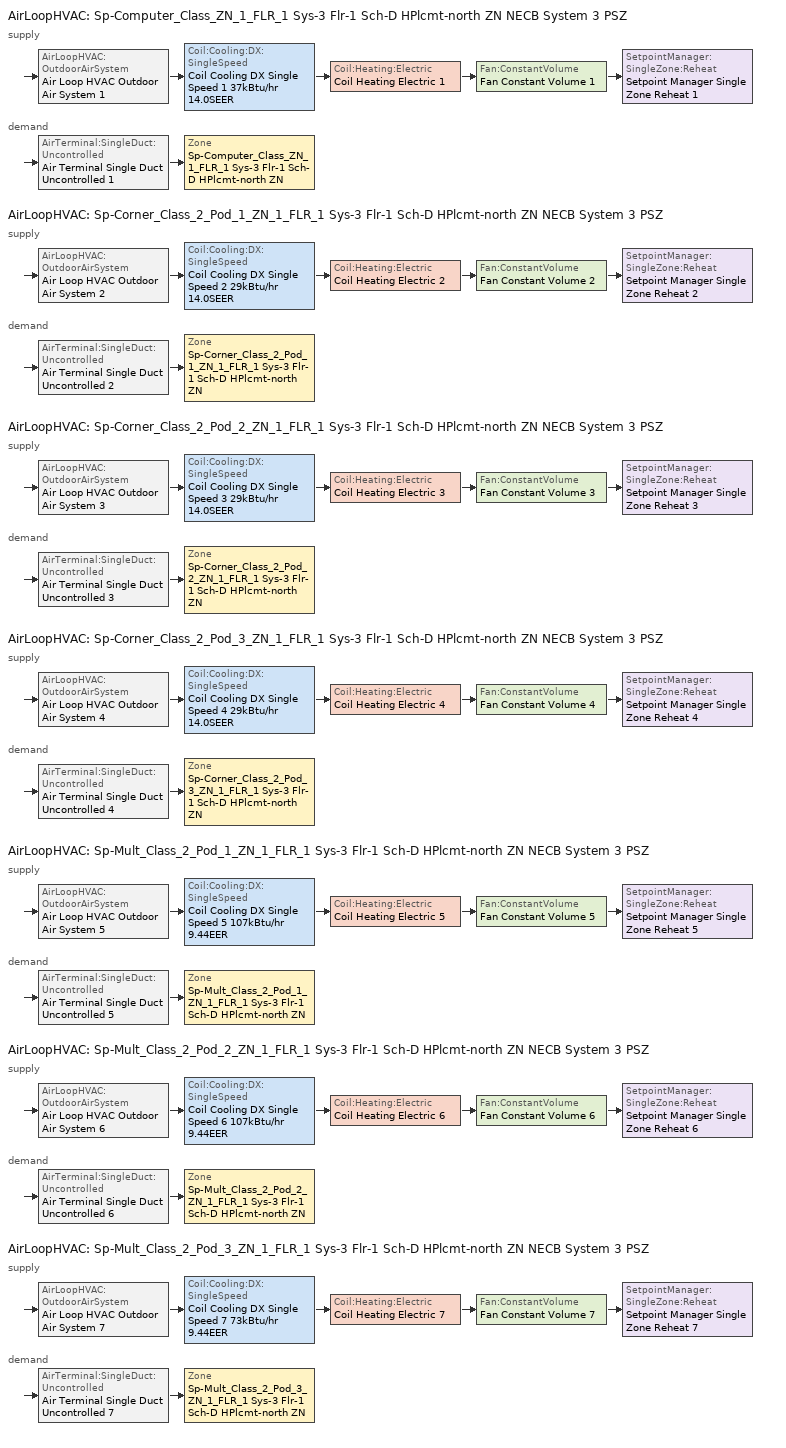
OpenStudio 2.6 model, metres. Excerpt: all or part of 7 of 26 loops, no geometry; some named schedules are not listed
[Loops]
AirLoopHVAC 'Sp-Computer_Class_ZN_1_FLR_1 Sys-3 Flr-1 Sch-D HPlcmt-north ZN NECB System 3 PSZ'
 supply: AirLoopHVAC:OutdoorAirSystem 'Air Loop HVAC Outdoor Air System 1' > Coil:Cooling:DX:SingleSpeed 'Coil Cooling DX Single Speed 1 37kBtu/hr 14.0SEER' > Coil:Heating:Electric 'Coil Heating Electric 1' > Fan:ConstantVolume 'Fan Constant Volume 1' > SetpointManager:SingleZone:Reheat 'Setpoint Manager Single Zone Reheat 1'
 demand: AirTerminal:SingleDuct:Uncontrolled 'Air Terminal Single Duct Uncontrolled 1' > Zone 'Sp-Computer_Class_ZN_1_FLR_1 Sys-3 Flr-1 Sch-D HPlcmt-north ZN'
AirLoopHVAC 'Sp-Corner_Class_2_Pod_1_ZN_1_FLR_1 Sys-3 Flr-1 Sch-D HPlcmt-north ZN NECB System 3 PSZ'
 supply: AirLoopHVAC:OutdoorAirSystem 'Air Loop HVAC Outdoor Air System 2' > Coil:Cooling:DX:SingleSpeed 'Coil Cooling DX Single Speed 2 29kBtu/hr 14.0SEER' > Coil:Heating:Electric 'Coil Heating Electric 2' > Fan:ConstantVolume 'Fan Constant Volume 2' > SetpointManager:SingleZone:Reheat 'Setpoint Manager Single Zone Reheat 2'
 demand: AirTerminal:SingleDuct:Uncontrolled 'Air Terminal Single Duct Uncontrolled 2' > Zone 'Sp-Corner_Class_2_Pod_1_ZN_1_FLR_1 Sys-3 Flr-1 Sch-D HPlcmt-north ZN'
AirLoopHVAC 'Sp-Corner_Class_2_Pod_2_ZN_1_FLR_1 Sys-3 Flr-1 Sch-D HPlcmt-north ZN NECB System 3 PSZ'
 supply: AirLoopHVAC:OutdoorAirSystem 'Air Loop HVAC Outdoor Air System 3' > Coil:Cooling:DX:SingleSpeed 'Coil Cooling DX Single Speed 3 29kBtu/hr 14.0SEER' > Coil:Heating:Electric 'Coil Heating Electric 3' > Fan:ConstantVolume 'Fan Constant Volume 3' > SetpointManager:SingleZone:Reheat 'Setpoint Manager Single Zone Reheat 3'
 demand: AirTerminal:SingleDuct:Uncontrolled 'Air Terminal Single Duct Uncontrolled 3' > Zone 'Sp-Corner_Class_2_Pod_2_ZN_1_FLR_1 Sys-3 Flr-1 Sch-D HPlcmt-north ZN'
AirLoopHVAC 'Sp-Corner_Class_2_Pod_3_ZN_1_FLR_1 Sys-3 Flr-1 Sch-D HPlcmt-north ZN NECB System 3 PSZ'
 supply: AirLoopHVAC:OutdoorAirSystem 'Air Loop HVAC Outdoor Air System 4' > Coil:Cooling:DX:SingleSpeed 'Coil Cooling DX Single Speed 4 29kBtu/hr 14.0SEER' > Coil:Heating:Electric 'Coil Heating Electric 4' > Fan:ConstantVolume 'Fan Constant Volume 4' > SetpointManager:SingleZone:Reheat 'Setpoint Manager Single Zone Reheat 4'
 demand: AirTerminal:SingleDuct:Uncontrolled 'Air Terminal Single Duct Uncontrolled 4' > Zone 'Sp-Corner_Class_2_Pod_3_ZN_1_FLR_1 Sys-3 Flr-1 Sch-D HPlcmt-north ZN'
AirLoopHVAC 'Sp-Mult_Class_2_Pod_1_ZN_1_FLR_1 Sys-3 Flr-1 Sch-D HPlcmt-north ZN NECB System 3 PSZ'
 supply: AirLoopHVAC:OutdoorAirSystem 'Air Loop HVAC Outdoor Air System 5' > Coil:Cooling:DX:SingleSpeed 'Coil Cooling DX Single Speed 5 107kBtu/hr 9.44EER' > Coil:Heating:Electric 'Coil Heating Electric 5' > Fan:ConstantVolume 'Fan Constant Volume 5' > SetpointManager:SingleZone:Reheat 'Setpoint Manager Single Zone Reheat 5'
 demand: AirTerminal:SingleDuct:Uncontrolled 'Air Terminal Single Duct Uncontrolled 5' > Zone 'Sp-Mult_Class_2_Pod_1_ZN_1_FLR_1 Sys-3 Flr-1 Sch-D HPlcmt-north ZN'
AirLoopHVAC 'Sp-Mult_Class_2_Pod_2_ZN_1_FLR_1 Sys-3 Flr-1 Sch-D HPlcmt-north ZN NECB System 3 PSZ'
 supply: AirLoopHVAC:OutdoorAirSystem 'Air Loop HVAC Outdoor Air System 6' > Coil:Cooling:DX:SingleSpeed 'Coil Cooling DX Single Speed 6 107kBtu/hr 9.44EER' > Coil:Heating:Electric 'Coil Heating Electric 6' > Fan:ConstantVolume 'Fan Constant Volume 6' > SetpointManager:SingleZone:Reheat 'Setpoint Manager Single Zone Reheat 6'
 demand: AirTerminal:SingleDuct:Uncontrolled 'Air Terminal Single Duct Uncontrolled 6' > Zone 'Sp-Mult_Class_2_Pod_2_ZN_1_FLR_1 Sys-3 Flr-1 Sch-D HPlcmt-north ZN'
AirLoopHVAC 'Sp-Mult_Class_2_Pod_3_ZN_1_FLR_1 Sys-3 Flr-1 Sch-D HPlcmt-north ZN NECB System 3 PSZ'
 supply: AirLoopHVAC:OutdoorAirSystem 'Air Loop HVAC Outdoor Air System 7' > Coil:Cooling:DX:SingleSpeed 'Coil Cooling DX Single Speed 7 73kBtu/hr 9.44EER' > Coil:Heating:Electric 'Coil Heating Electric 7' > Fan:ConstantVolume 'Fan Constant Volume 7' > SetpointManager:SingleZone:Reheat 'Setpoint Manager Single Zone Reheat 7'
 demand: AirTerminal:SingleDuct:Uncontrolled 'Air Terminal Single Duct Uncontrolled 7' > Zone 'Sp-Mult_Class_2_Pod_3_ZN_1_FLR_1 Sys-3 Flr-1 Sch-D HPlcmt-north ZN'
[Sizing:Zone] Zone Cooling Design Supply Air Temperature Input Method=SupplyAirTemperature; Zone Cooling Design Supply Air Temperature {C}=13; Zone Cooling Design Supply Air Temperature Difference {deltaC}=11.11; Zone Heating Design Supply Air Temperature Input Method=SupplyAirTemperature; Zone Heating Design Supply Air Temperature {C}=43; Zone Heating Design Supply Air Temperature Difference {deltaC}=11.11; Zone Cooling Design Supply Air Humidity Ratio {kg-H2O/kg-air}=0.0085; Zone Heating Design Supply Air Humidity Ratio {kg-H2O/kg-air}=0.008; Zone Heating Sizing Factor=1.3; Zone Cooling Sizing Factor=1.1; Cooling Design Air Flow Method=DesignDay; Heating Design Air Flow Method=DesignDay; Account for Dedicated Outdoor Air System=No; Dedicated Outdoor Air System Control Strategy=NeutralSupplyAir; Dedicated Outdoor Air Low Setpoint Temperature for Design {C}=autosize; Dedicated Outdoor Air High Setpoint Temperature for Design {C}=autosize
Sp-Computer_Class_ZN_1_FLR_1 Sys-3 Flr-1 Sch-D HPlcmt-north ZN; Sp-Corner_Class_2_Pod_1_ZN_1_FLR_1 Sys-3 Flr-1 Sch-D HPlcmt-north ZN; Sp-Corner_Class_2_Pod_2_ZN_1_FLR_1 Sys-3 Flr-1 Sch-D HPlcmt-north ZN; Sp-Corner_Class_2_Pod_3_ZN_1_FLR_1 Sys-3 Flr-1 Sch-D HPlcmt-north ZN; Sp-Mult_Class_2_Pod_1_ZN_1_FLR_1 Sys-3 Flr-1 Sch-D HPlcmt-north ZN; Sp-Mult_Class_2_Pod_2_ZN_1_FLR_1 Sys-3 Flr-1 Sch-D HPlcmt-north ZN; Sp-Mult_Class_2_Pod_3_ZN_1_FLR_1 Sys-3 Flr-1 Sch-D HPlcmt-north ZN
[Zone equipment]
Sp-Computer_Class_ZN_1_FLR_1 Sys-3 Flr-1 Sch-D HPlcmt-north ZN: Air Terminal Single Duct Uncontrolled 1, Zone HVAC Baseboard Convective Electric 1
Sp-Corner_Class_2_Pod_1_ZN_1_FLR_1 Sys-3 Flr-1 Sch-D HPlcmt-north ZN: Air Terminal Single Duct Uncontrolled 2, Zone HVAC Baseboard Convective Electric 2
Sp-Corner_Class_2_Pod_2_ZN_1_FLR_1 Sys-3 Flr-1 Sch-D HPlcmt-north ZN: Air Terminal Single Duct Uncontrolled 3, Zone HVAC Baseboard Convective Electric 3
Sp-Corner_Class_2_Pod_3_ZN_1_FLR_1 Sys-3 Flr-1 Sch-D HPlcmt-north ZN: Air Terminal Single Duct Uncontrolled 4, Zone HVAC Baseboard Convective Electric 4
Sp-Mult_Class_2_Pod_1_ZN_1_FLR_1 Sys-3 Flr-1 Sch-D HPlcmt-north ZN: Air Terminal Single Duct Uncontrolled 5, Zone HVAC Baseboard Convective Electric 5
Sp-Mult_Class_2_Pod_2_ZN_1_FLR_1 Sys-3 Flr-1 Sch-D HPlcmt-north ZN: Air Terminal Single Duct Uncontrolled 6, Zone HVAC Baseboard Convective Electric 6
Sp-Mult_Class_2_Pod_3_ZN_1_FLR_1 Sys-3 Flr-1 Sch-D HPlcmt-north ZN: Air Terminal Single Duct Uncontrolled 7, Zone HVAC Baseboard Convective Electric 7
[AirLoopHVAC] Design Supply Air Flow Rate {m3/s}=AutoSize
Name | Availability Schedule
Sp-Computer_Class_ZN_1_FLR_1 Sys-3 Flr-1 Sch-D HPlcmt-north ZN NECB System 3 PSZ | Sp-Computer_Class_ZN_1_FLR_1 Sys-3 Flr-1 Sch-D HPlcmt-north ZN NECB System 3 PSZ Occ Sch
Sp-Corner_Class_2_Pod_1_ZN_1_FLR_1 Sys-3 Flr-1 Sch-D HPlcmt-north ZN NECB System 3 PSZ | Sp-Corner_Class_2_Pod_1_ZN_1_FLR_1 Sys-3 Flr-1 Sch-D HPlcmt-north ZN NECB System 3 PSZ Occ Sch
Sp-Corner_Class_2_Pod_2_ZN_1_FLR_1 Sys-3 Flr-1 Sch-D HPlcmt-north ZN NECB System 3 PSZ | Sp-Corner_Class_2_Pod_2_ZN_1_FLR_1 Sys-3 Flr-1 Sch-D HPlcmt-north ZN NECB System 3 PSZ Occ Sch
Sp-Corner_Class_2_Pod_3_ZN_1_FLR_1 Sys-3 Flr-1 Sch-D HPlcmt-north ZN NECB System 3 PSZ | Sp-Corner_Class_2_Pod_3_ZN_1_FLR_1 Sys-3 Flr-1 Sch-D HPlcmt-north ZN NECB System 3 PSZ Occ Sch
Sp-Mult_Class_2_Pod_1_ZN_1_FLR_1 Sys-3 Flr-1 Sch-D HPlcmt-north ZN NECB System 3 PSZ | Sp-Mult_Class_2_Pod_1_ZN_1_FLR_1 Sys-3 Flr-1 Sch-D HPlcmt-north ZN NECB System 3 PSZ Occ Sch
Sp-Mult_Class_2_Pod_2_ZN_1_FLR_1 Sys-3 Flr-1 Sch-D HPlcmt-north ZN NECB System 3 PSZ | Sp-Mult_Class_2_Pod_2_ZN_1_FLR_1 Sys-3 Flr-1 Sch-D HPlcmt-north ZN NECB System 3 PSZ Occ Sch
Sp-Mult_Class_2_Pod_3_ZN_1_FLR_1 Sys-3 Flr-1 Sch-D HPlcmt-north ZN NECB System 3 PSZ | Sp-Mult_Class_2_Pod_3_ZN_1_FLR_1 Sys-3 Flr-1 Sch-D HPlcmt-north ZN NECB System 3 PSZ Occ Sch
[Sizing:System] Type of Load to Size On=Sensible; Design Outdoor Air Flow Rate {m3/s}=Autosize; Minimum System Air Flow Ratio=1; Preheat Design Temperature {C}=7; Preheat Design Humidity Ratio {kg-H2O/kg-Air}=0.008; Precool Design Temperature {C}=13; Precool Design Humidity Ratio {kg-H2O/kg-Air}=0.008; Central Cooling Design Supply Air Temperature {C}=13; Central Heating Design Supply Air Temperature {C}=43; Sizing Option=NonCoincident; 100% Outdoor Air in Cooling=No; 100% Outdoor Air in Heating=No; Central Cooling Design Supply Air Humidity Ratio {kg-H2O/kg-Air}=0.0085; Central Heating Design Supply Air Humidity Ratio {kg-H2O/kg-Air}=0.008; Cooling Design Air Flow Method=DesignDay; Cooling Design Air Flow Rate {m3/s}=0; Heating Design Air Flow Method=DesignDay; Heating Design Air Flow Rate {m3/s}=0; System Outdoor Air Method=ZoneSum; Zone Maximum Outdoor Air Fraction=1; Cooling Supply Air Flow Rate Per Floor Area {m3/s-m2}=0.00996765; Cooling Fraction of Autosized Cooling Supply Air Flow Rate=1; Cooling Supply Air Flow Rate Per Unit Cooling Capacity {m3/s-W}=3.94755e-05; Heating Supply Air Flow Rate Per Floor Area {m3/s-m2}=0.00996765; Heating Fraction of Autosized Heating Supply Air Flow Rate=1; Heating Fraction of Autosized Cooling Supply Air Flow Rate=1; Heating Supply Air Flow Rate Per Unit Heating Capacity {m3/s-W}=3.15882e-05; Cooling Design Capacity Method=CoolingDesignCapacity; Cooling Design Capacity {W}=autosize; Cooling Design Capacity Per Floor Area {W/m2}=234.7; Fraction of Autosized Cooling Design Capacity=1; Heating Design Capacity Method=HeatingDesignCapacity; Heating Design Capacity {W}=autosize; Heating Design Capacity Per Floor Area {W/m2}=157; Fraction of Autosized Heating Design Capacity=1; Central Cooling Capacity Control Method=OnOff
Sp-Computer_Class_ZN_1_FLR_1 Sys-3 Flr-1 Sch-D HPlcmt-north ZN NECB System 3 PSZ; Sp-Corner_Class_2_Pod_1_ZN_1_FLR_1 Sys-3 Flr-1 Sch-D HPlcmt-north ZN NECB System 3 PSZ; Sp-Corner_Class_2_Pod_2_ZN_1_FLR_1 Sys-3 Flr-1 Sch-D HPlcmt-north ZN NECB System 3 PSZ; Sp-Corner_Class_2_Pod_3_ZN_1_FLR_1 Sys-3 Flr-1 Sch-D HPlcmt-north ZN NECB System 3 PSZ; Sp-Mult_Class_2_Pod_1_ZN_1_FLR_1 Sys-3 Flr-1 Sch-D HPlcmt-north ZN NECB System 3 PSZ; Sp-Mult_Class_2_Pod_2_ZN_1_FLR_1 Sys-3 Flr-1 Sch-D HPlcmt-north ZN NECB System 3 PSZ; Sp-Mult_Class_2_Pod_3_ZN_1_FLR_1 Sys-3 Flr-1 Sch-D HPlcmt-north ZN NECB System 3 PSZ
[Fan:ConstantVolume] Availability Schedule=Always On Discrete; Fan Efficiency=0.39975; Pressure Rise {Pa}=640; Maximum Flow Rate {m3/s}=AutoSize; Motor Efficiency=0.615
Fan Constant Volume 1; Fan Constant Volume 2; Fan Constant Volume 3; Fan Constant Volume 4; Fan Constant Volume 5; Fan Constant Volume 6; Fan Constant Volume 7
[Coil:Heating:Electric] Availability Schedule=Always On Discrete
Coil Heating Electric 1; Coil Heating Electric 2; Coil Heating Electric 3; Coil Heating Electric 4; Coil Heating Electric 5; Coil Heating Electric 6; Coil Heating Electric 7
[Coil:Cooling:DX:SingleSpeed] Availability Schedule=Always On Discrete; Rated Total Cooling Capacity {W}=autosize; Rated Sensible Heat Ratio=autosize; Rated Air Flow Rate {m3/s}=autosize; Rated Evaporator Fan Power Per Volume Flow Rate {W/(m3/s)}=773.3; Total Cooling Capacity Function of Temperature Curve=DXCOOL-NECB2011-REF-CAPFT; Total Cooling Capacity Function of Flow Fraction Curve=DXCOOL-NECB2011-REF-CAPFFLOW; Energy Input Ratio Function of Temperature Curve=DXCOOL-NECB2011-REF-COOLEIRFT; Energy Input Ratio Function of Flow Fraction Curve=DXCOOL-NECB2011-REF-COOLEIRFFLOW; Part Load Fraction Correlation Curve=DXCOOL-NECB2011-REF-COOLPLFFPLR; Condenser Type=AirCooled; Evaporative Condenser Effectiveness=0; Evaporative Condenser Air Flow Rate {m3/s}=Autosize; Evaporative Condenser Pump Rated Power Consumption {W}=Autosize; Crankcase Heater Capacity {W}=0; Maximum Outdoor Dry-Bulb Temperature for Crankcase Heater Operation {C}=0; Basin Heater Capacity {W/K}=0; Basin Heater Setpoint Temperature {C}=10
Name | Rated COP {W/W}
Coil Cooling DX Single Speed 1 37kBtu/hr 14.0SEER; Coil Cooling DX Single Speed 2 29kBtu/hr 14.0SEER; Coil Cooling DX Single Speed 3 29kBtu/hr 14.0SEER; Coil Cooling DX Single Speed 4 29kBtu/hr 14.0SEER | 3.8248
Coil Cooling DX Single Speed 5 107kBtu/hr 9.44EER | 3.26984
Coil Cooling DX Single Speed 6 107kBtu/hr 9.44EER | 3.26985
Coil Cooling DX Single Speed 7 73kBtu/hr 9.44EER | 3.24483
[Controller:OutdoorAir] Minimum Outdoor Air Flow Rate {m3/s}=autosize; Maximum Outdoor Air Flow Rate {m3/s}=Autosize; Economizer Control Action Type=ModulateFlow; Lockout Type=NoLockout; Minimum Limit Type=FixedMinimum; High Humidity Control=No; Heat Recovery Bypass Control Type=BypassWhenWithinEconomizerLimits
Name | Economizer Control Type | Economizer Maximum Limit Dry-Bulb Temperature {C} | Economizer Maximum Limit Enthalpy {J/kg} | Economizer Minimum Limit Dry-Bulb Temperature {C} | Minimum Outdoor Air Schedule | Controller Mechanical Ventilation
Controller Outdoor Air 1 | NoEconomizer | 28 | 64000 | -100 | Sp-Computer_Class_ZN_1_FLR_1 Sys-3 Flr-1 Sch-D HPlcmt-north ZN NECB System 3 PSZ Occ Sch | Controller Mechanical Ventilation 1
Controller Outdoor Air 2 | NoEconomizer | 28 | 64000 | -100 | Sp-Corner_Class_2_Pod_1_ZN_1_FLR_1 Sys-3 Flr-1 Sch-D HPlcmt-north ZN NECB System 3 PSZ Occ Sch | Controller Mechanical Ventilation 2
Controller Outdoor Air 3 | NoEconomizer | 28 | 64000 | -100 | Sp-Corner_Class_2_Pod_2_ZN_1_FLR_1 Sys-3 Flr-1 Sch-D HPlcmt-north ZN NECB System 3 PSZ Occ Sch | Controller Mechanical Ventilation 3
Controller Outdoor Air 4 | NoEconomizer | 28 | 64000 | -100 | Sp-Corner_Class_2_Pod_3_ZN_1_FLR_1 Sys-3 Flr-1 Sch-D HPlcmt-north ZN NECB System 3 PSZ Occ Sch | Controller Mechanical Ventilation 4
Controller Outdoor Air 5 | DifferentialEnthalpy |  |  |  | Sp-Mult_Class_2_Pod_1_ZN_1_FLR_1 Sys-3 Flr-1 Sch-D HPlcmt-north ZN NECB System 3 PSZ Occ Sch | Controller Mechanical Ventilation 5
Controller Outdoor Air 6 | DifferentialEnthalpy |  |  |  | Sp-Mult_Class_2_Pod_2_ZN_1_FLR_1 Sys-3 Flr-1 Sch-D HPlcmt-north ZN NECB System 3 PSZ Occ Sch | Controller Mechanical Ventilation 6
Controller Outdoor Air 7 | DifferentialEnthalpy |  |  |  | Sp-Mult_Class_2_Pod_3_ZN_1_FLR_1 Sys-3 Flr-1 Sch-D HPlcmt-north ZN NECB System 3 PSZ Occ Sch | Controller Mechanical Ventilation 7
[Controller:MechanicalVentilation] Availability Schedule=Always On Discrete; System Outdoor Air Method=ZoneSum
Controller Mechanical Ventilation 1; Controller Mechanical Ventilation 2; Controller Mechanical Ventilation 3; Controller Mechanical Ventilation 4; Controller Mechanical Ventilation 5; Controller Mechanical Ventilation 6; Controller Mechanical Ventilation 7
[AirLoopHVAC:OutdoorAirSystem]
Name | Controller
Air Loop HVAC Outdoor Air System 1 | Controller Outdoor Air 1
Air Loop HVAC Outdoor Air System 2 | Controller Outdoor Air 2
Air Loop HVAC Outdoor Air System 3 | Controller Outdoor Air 3
Air Loop HVAC Outdoor Air System 4 | Controller Outdoor Air 4
Air Loop HVAC Outdoor Air System 5 | Controller Outdoor Air 5
Air Loop HVAC Outdoor Air System 6 | Controller Outdoor Air 6
Air Loop HVAC Outdoor Air System 7 | Controller Outdoor Air 7
[SetpointManager:SingleZone:Reheat] Minimum Supply Air Temperature {C}=13; Maximum Supply Air Temperature {C}=43
Name | Control Zone
Setpoint Manager Single Zone Reheat 1 | Sp-Computer_Class_ZN_1_FLR_1 Sys-3 Flr-1 Sch-D HPlcmt-north ZN
Setpoint Manager Single Zone Reheat 2 | Sp-Corner_Class_2_Pod_1_ZN_1_FLR_1 Sys-3 Flr-1 Sch-D HPlcmt-north ZN
Setpoint Manager Single Zone Reheat 3 | Sp-Corner_Class_2_Pod_2_ZN_1_FLR_1 Sys-3 Flr-1 Sch-D HPlcmt-north ZN
Setpoint Manager Single Zone Reheat 4 | Sp-Corner_Class_2_Pod_3_ZN_1_FLR_1 Sys-3 Flr-1 Sch-D HPlcmt-north ZN
Setpoint Manager Single Zone Reheat 5 | Sp-Mult_Class_2_Pod_1_ZN_1_FLR_1 Sys-3 Flr-1 Sch-D HPlcmt-north ZN
Setpoint Manager Single Zone Reheat 6 | Sp-Mult_Class_2_Pod_2_ZN_1_FLR_1 Sys-3 Flr-1 Sch-D HPlcmt-north ZN
Setpoint Manager Single Zone Reheat 7 | Sp-Mult_Class_2_Pod_3_ZN_1_FLR_1 Sys-3 Flr-1 Sch-D HPlcmt-north ZN
[AirTerminal:SingleDuct:Uncontrolled] Availability Schedule=Always On Discrete; Maximum Air Flow Rate {m3/s}=AutoSize
Air Terminal Single Duct Uncontrolled 1; Air Terminal Single Duct Uncontrolled 2; Air Terminal Single Duct Uncontrolled 3; Air Terminal Single Duct Uncontrolled 4; Air Terminal Single Duct Uncontrolled 5; Air Terminal Single Duct Uncontrolled 6; Air Terminal Single Duct Uncontrolled 7
[ZoneHVAC:Baseboard:Convective:Electric] Availability Schedule=Always On Discrete; Nominal Capacity {W}=autosize; Efficiency=1
Zone HVAC Baseboard Convective Electric 1; Zone HVAC Baseboard Convective Electric 2; Zone HVAC Baseboard Convective Electric 3; Zone HVAC Baseboard Convective Electric 4; Zone HVAC Baseboard Convective Electric 5; Zone HVAC Baseboard Convective Electric 6; Zone HVAC Baseboard Convective Electric 7
[Schedule:Ruleset]
Name | Default Day Schedule | Summer Design Day Schedule | Winter Design Day Schedule
Sp-Computer_Class_ZN_1_FLR_1 Sys-3 Flr-1 Sch-D HPlcmt-north ZN NECB System 3 PSZ Occ Sch | Sp-Computer_Class_ZN_1_FLR_1 Sys-3 Flr-1 Sch-D HPlcmt-north ZN NECB System 3 PSZ Occ Sch Default | Sp-Computer_Class_ZN_1_FLR_1 Sys-3 Flr-1 Sch-D HPlcmt-north ZN NECB System 3 PSZ Occ Sch Summer Design Day | Sp-Computer_Class_ZN_1_FLR_1 Sys-3 Flr-1 Sch-D HPlcmt-north ZN NECB System 3 PSZ Occ Sch Winter Design Day
Sp-Corner_Class_2_Pod_1_ZN_1_FLR_1 Sys-3 Flr-1 Sch-D HPlcmt-north ZN NECB System 3 PSZ Occ Sch | Sp-Corner_Class_2_Pod_1_ZN_1_FLR_1 Sys-3 Flr-1 Sch-D HPlcmt-north ZN NECB System 3 PSZ Occ Sch Default | Sp-Corner_Class_2_Pod_1_ZN_1_FLR_1 Sys-3 Flr-1 Sch-D HPlcmt-north ZN NECB System 3 PSZ Occ Sch Summer Design Day | Sp-Corner_Class_2_Pod_1_ZN_1_FLR_1 Sys-3 Flr-1 Sch-D HPlcmt-north ZN NECB System 3 PSZ Occ Sch Winter Design Day
Sp-Corner_Class_2_Pod_2_ZN_1_FLR_1 Sys-3 Flr-1 Sch-D HPlcmt-north ZN NECB System 3 PSZ Occ Sch | Sp-Corner_Class_2_Pod_2_ZN_1_FLR_1 Sys-3 Flr-1 Sch-D HPlcmt-north ZN NECB System 3 PSZ Occ Sch Default | Sp-Corner_Class_2_Pod_2_ZN_1_FLR_1 Sys-3 Flr-1 Sch-D HPlcmt-north ZN NECB System 3 PSZ Occ Sch Summer Design Day | Sp-Corner_Class_2_Pod_2_ZN_1_FLR_1 Sys-3 Flr-1 Sch-D HPlcmt-north ZN NECB System 3 PSZ Occ Sch Winter Design Day
Sp-Corner_Class_2_Pod_3_ZN_1_FLR_1 Sys-3 Flr-1 Sch-D HPlcmt-north ZN NECB System 3 PSZ Occ Sch | Sp-Corner_Class_2_Pod_3_ZN_1_FLR_1 Sys-3 Flr-1 Sch-D HPlcmt-north ZN NECB System 3 PSZ Occ Sch Default | Sp-Corner_Class_2_Pod_3_ZN_1_FLR_1 Sys-3 Flr-1 Sch-D HPlcmt-north ZN NECB System 3 PSZ Occ Sch Summer Design Day | Sp-Corner_Class_2_Pod_3_ZN_1_FLR_1 Sys-3 Flr-1 Sch-D HPlcmt-north ZN NECB System 3 PSZ Occ Sch Winter Design Day
Sp-Mult_Class_2_Pod_1_ZN_1_FLR_1 Sys-3 Flr-1 Sch-D HPlcmt-north ZN NECB System 3 PSZ Occ Sch | Sp-Mult_Class_2_Pod_1_ZN_1_FLR_1 Sys-3 Flr-1 Sch-D HPlcmt-north ZN NECB System 3 PSZ Occ Sch Default | Sp-Mult_Class_2_Pod_1_ZN_1_FLR_1 Sys-3 Flr-1 Sch-D HPlcmt-north ZN NECB System 3 PSZ Occ Sch Summer Design Day | Sp-Mult_Class_2_Pod_1_ZN_1_FLR_1 Sys-3 Flr-1 Sch-D HPlcmt-north ZN NECB System 3 PSZ Occ Sch Winter Design Day
Sp-Mult_Class_2_Pod_2_ZN_1_FLR_1 Sys-3 Flr-1 Sch-D HPlcmt-north ZN NECB System 3 PSZ Occ Sch | Sp-Mult_Class_2_Pod_2_ZN_1_FLR_1 Sys-3 Flr-1 Sch-D HPlcmt-north ZN NECB System 3 PSZ Occ Sch Default | Sp-Mult_Class_2_Pod_2_ZN_1_FLR_1 Sys-3 Flr-1 Sch-D HPlcmt-north ZN NECB System 3 PSZ Occ Sch Summer Design Day | Sp-Mult_Class_2_Pod_2_ZN_1_FLR_1 Sys-3 Flr-1 Sch-D HPlcmt-north ZN NECB System 3 PSZ Occ Sch Winter Design Day
Sp-Mult_Class_2_Pod_3_ZN_1_FLR_1 Sys-3 Flr-1 Sch-D HPlcmt-north ZN NECB System 3 PSZ Occ Sch | Sp-Mult_Class_2_Pod_3_ZN_1_FLR_1 Sys-3 Flr-1 Sch-D HPlcmt-north ZN NECB System 3 PSZ Occ Sch Default | Sp-Mult_Class_2_Pod_3_ZN_1_FLR_1 Sys-3 Flr-1 Sch-D HPlcmt-north ZN NECB System 3 PSZ Occ Sch Summer Design Day | Sp-Mult_Class_2_Pod_3_ZN_1_FLR_1 Sys-3 Flr-1 Sch-D HPlcmt-north ZN NECB System 3 PSZ Occ Sch Winter Design Day
[Schedule:Constant]
Always On Discrete: Value=1
[Curve:Biquadratic] Minimum Value of x=13; Maximum Value of x=24; Minimum Value of y=24; Maximum Value of y=46
Name | Coefficient1 Constant | Coefficient2 x | Coefficient3 x**2 | Coefficient4 y | Coefficient5 y**2 | Coefficient6 x*y
DXCOOL-NECB2011-REF-CAPFT | 0.867905 | 0.0142459 | 0.00055436 | -0.0075575 | 3.3e-05 | -0.0001918
DXCOOL-NECB2011-REF-COOLEIRFT | 0.116936 | 0.0284933 | -0.0004112 | 0.0214108 | 0.00016103 | -0.0006791
[Curve:Quadratic] Coefficient1 Constant=1; Coefficient2 x=0; Coefficient3 x**2=0; Minimum Value of x=0; Maximum Value of x=1
DXCOOL-NECB2011-REF-CAPFFLOW; DXCOOL-NECB2011-REF-COOLEIRFFLOW
[Curve:Cubic]
DXCOOL-NECB2011-REF-COOLPLFFPLR: Coefficient1 Constant=0.0277; Coefficient2 x=4.9151; Coefficient3 x**2=-8.184; Coefficient4 x**3=4.2702; Minimum Value of x=0.7; Maximum Value of x=1
